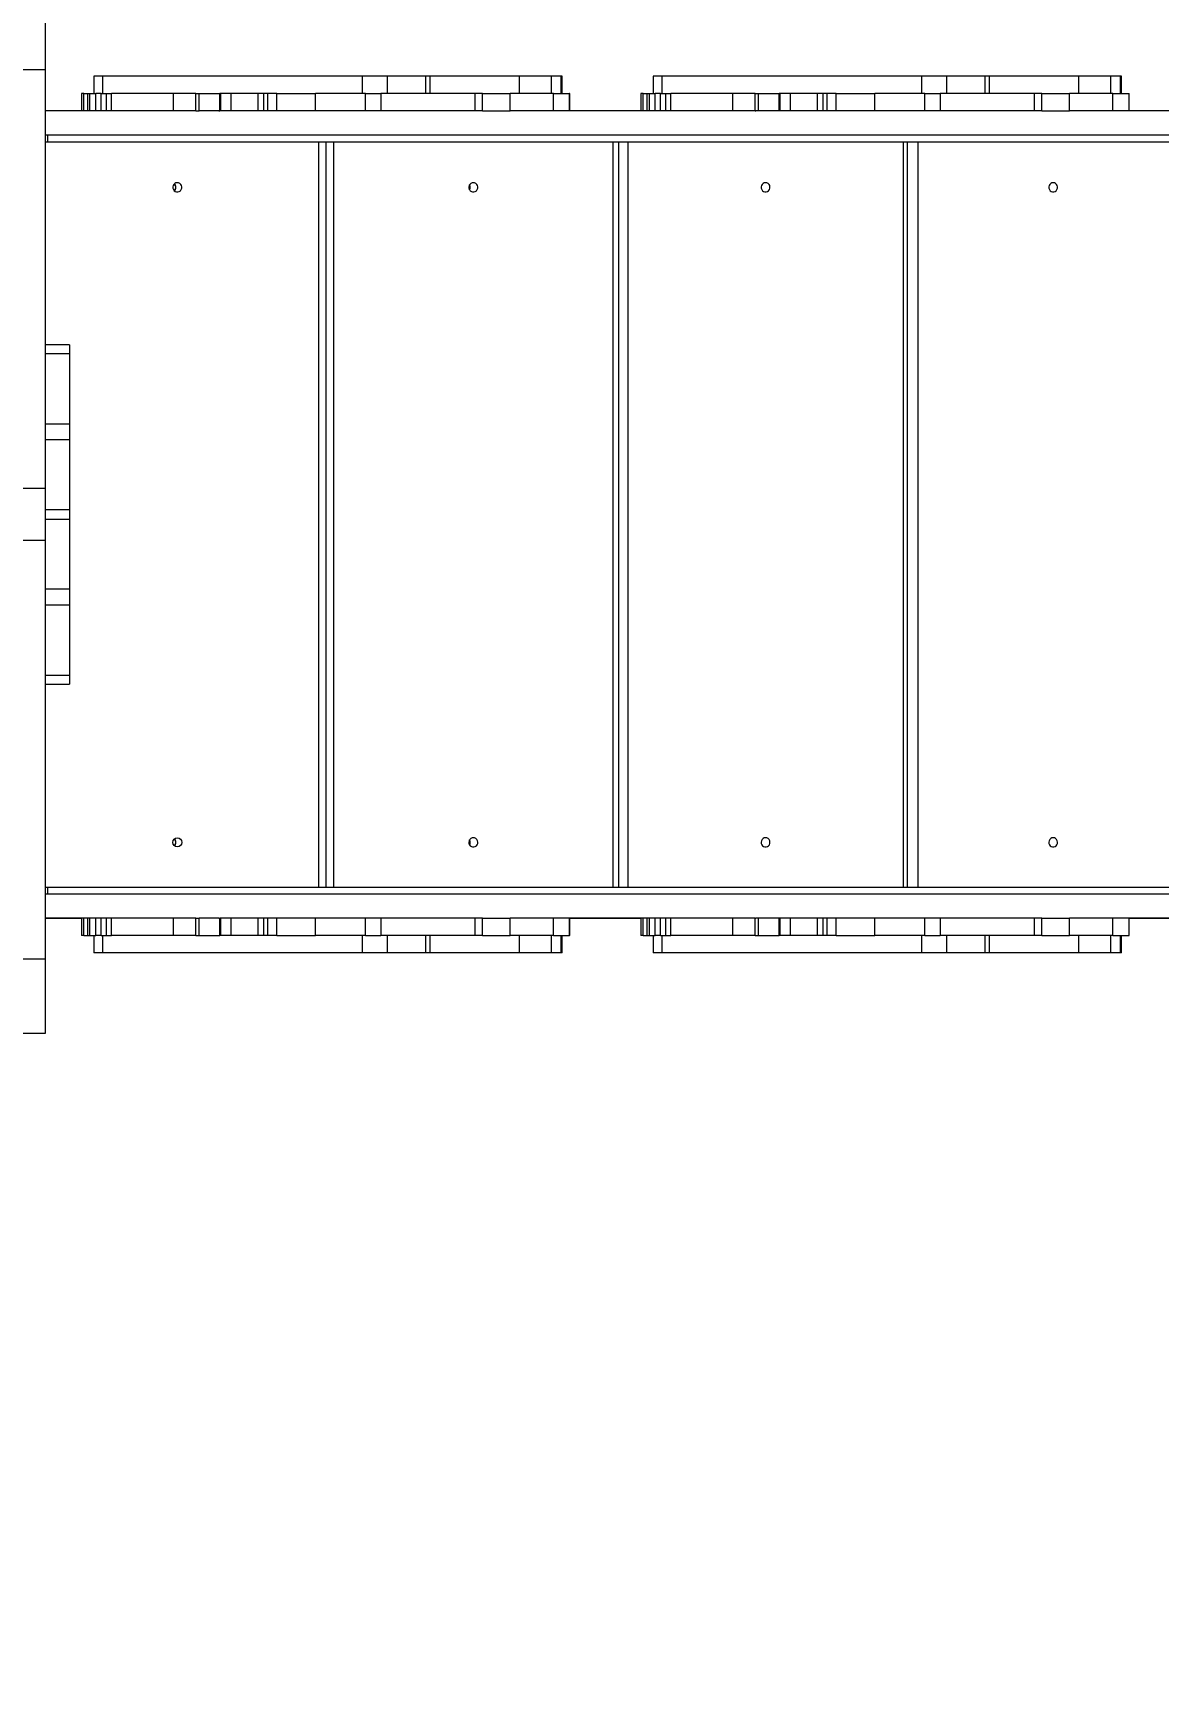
# Model space of a CAD drawing. Header units: millimetres. Extents: x -6332 to 8932, y -6739 to 7096.
# Drawn here: x -826 to 150, y -630 to 808 of the extents above; entities that cross this region are included whole.
import ezdxf

# ---------------------------------------------------------------- set-up
doc = ezdxf.new("R2010")
doc.units = ezdxf.units.MM
for name, color, linetype in [('DIKOM_ОБЪЕКТ', 7, 'Continuous'), ('DIKOM_РАЗМЕР_ЗОНА', 7, 'Continuous'), ('DIKOM_РАЗМЕР_ОБЪЕКТА', 7, 'Continuous')]:
    doc.layers.add(name, color=color, linetype=linetype)
doc.styles.add('style1', font='arial.ttf', dxfattribs={"width": 0.8})
doc.dimstyles.new('1-50', dxfattribs={"dimtxt": 300, "dimasz": 200, "dimexe": 100, "dimexo": 0, "dimgap": 100, "dimtad": 1, "dimtxsty": 'style1', "dimcen": 200, "dimclrd": 7, "dimclre": 7, "dimclrt": 7, "dimadec": 1, "dimazin": 2, "dimtfac": 1, "dimtmove": 0, "dimatfit": 2, "dimfxl": 0, "dimlwd": 25, "dimlwe": 18, "dimarcsym": 0})

# ---------------------------------------------------------------- blocks, each defined once
blk = doc.blocks.new('*D9')
at = {"layer": 'Defpoints', "color": 0, "transparency": 16777216}
for p in [(777.2, 5594), (-4228.7, -3389.8), (7301.7, -3389.8)]:
    blk.add_point(p, dxfattribs=at)
at = {"layer": 'DIKOM_РАЗМЕР_ОБЪЕКТА', "color": 7, "lineweight": 18, "transparency": 16777216}
for p, q in [((777.2, 5594), (7401.7, 5594)), ((-4228.7, -3389.8), (7401.7, -3389.8))]:
    blk.add_line(p, q, dxfattribs=at)
at = {"layer": 'DIKOM_РАЗМЕР_ОБЪЕКТА', "color": 7, "lineweight": 25, "transparency": 16777216}
blk.add_line((7301.7, 5394), (7301.7, -3189.8), dxfattribs=at)
at = {"layer": 'DIKOM_РАЗМЕР_ОБЪЕКТА', "color": 7, "transparency": 16777216}
for points in [[(7268.4, 5394), (7335.1, 5394), (7301.7, 5594)], [(7268.4, -3189.8), (7335.1, -3189.8), (7301.7, -3389.8)]]:
    blk.add_solid(points, dxfattribs=at)
at = {"layer": 'DIKOM_РАЗМЕР_ОБЪЕКТА', "color": 7, "transparency": 16777216, "insert": (7048.6, 1153.7), "char_height": 300, "attachment_point": 5, "rotation": 90, "style": 'style1'}
blk.add_mtext('9000', dxfattribs=at)
blk = doc.blocks.new('*D10')
at = {"layer": 'Defpoints', "color": 0, "transparency": 16777216}
for p in [(4034.8, 3636.6), (-4490.8, -1960.5), (4034.8, -5533.4)]:
    blk.add_point(p, dxfattribs=at)
at = {"layer": 'DIKOM_РАЗМЕР_ОБЪЕКТА', "color": 7, "lineweight": 18, "transparency": 16777216}
for p, q in [((4034.8, 3636.6), (4034.8, -5633.4)), ((-4490.8, -1960.5), (-4490.8, -5633.4))]:
    blk.add_line(p, q, dxfattribs=at)
at = {"layer": 'DIKOM_РАЗМЕР_ОБЪЕКТА', "color": 7, "lineweight": 25, "transparency": 16777216}
blk.add_line((-4290.8, -5533.4), (3834.8, -5533.4), dxfattribs=at)
at = {"layer": 'DIKOM_РАЗМЕР_ОБЪЕКТА', "color": 7, "transparency": 16777216}
for points in [[(-4290.8, -5500.1), (-4290.8, -5566.7), (-4490.8, -5533.4)], [(3834.8, -5500.1), (3834.8, -5566.7), (4034.8, -5533.4)]]:
    blk.add_solid(points, dxfattribs=at)
at = {"layer": 'DIKOM_РАЗМЕР_ОБЪЕКТА', "color": 7, "transparency": 16777216, "insert": (308, -5280.2), "char_height": 300, "attachment_point": 5, "style": 'style1'}
blk.add_mtext('8500', dxfattribs=at)
blk = doc.blocks.new('*D11')
at = {"layer": 'Defpoints', "color": 0, "transparency": 16777216}
for p in [(1114.3, 7096.4), (-4349.6, -4627.3), (8831.8, -4627.3)]:
    blk.add_point(p, dxfattribs=at)
at = {"layer": 'DIKOM_РАЗМЕР_ЗОНА', "color": 7, "lineweight": 18, "transparency": 16777216}
for p, q in [((1114.3, 7096.4), (8931.8, 7096.4)), ((-4349.6, -4627.3), (8931.8, -4627.3))]:
    blk.add_line(p, q, dxfattribs=at)
at = {"layer": 'DIKOM_РАЗМЕР_ЗОНА', "color": 7, "lineweight": 25, "transparency": 16777216}
blk.add_line((8831.8, 6896.4), (8831.8, -4427.3), dxfattribs=at)
at = {"layer": 'DIKOM_РАЗМЕР_ЗОНА', "color": 7, "transparency": 16777216}
for points in [[(8798.4, 6896.4), (8865.1, 6896.4), (8831.8, 7096.4)], [(8798.4, -4427.3), (8865.1, -4427.3), (8831.8, -4627.3)]]:
    blk.add_solid(points, dxfattribs=at)
at = {"layer": 'DIKOM_РАЗМЕР_ЗОНА', "color": 7, "transparency": 16777216, "insert": (8578.6, 1308.2), "char_height": 300, "attachment_point": 5, "rotation": 90, "style": 'style1'}
blk.add_mtext('11750', dxfattribs=at)
blk = doc.blocks.new('*D12')
at = {"layer": 'Defpoints', "color": 0, "transparency": 16777216}
for p in [(6134.4, 3354.9), (-6332, -2644.9), (6134.4, -6639)]:
    blk.add_point(p, dxfattribs=at)
at = {"layer": 'DIKOM_РАЗМЕР_ЗОНА', "color": 7, "lineweight": 18, "transparency": 16777216}
for p, q in [((6134.4, 3354.9), (6134.4, -6739)), ((-6332, -2644.9), (-6332, -6739))]:
    blk.add_line(p, q, dxfattribs=at)
at = {"layer": 'DIKOM_РАЗМЕР_ЗОНА', "color": 7, "lineweight": 25, "transparency": 16777216}
blk.add_line((-6132, -6639), (5934.4, -6639), dxfattribs=at)
at = {"layer": 'DIKOM_РАЗМЕР_ЗОНА', "color": 7, "transparency": 16777216}
for points in [[(-6132, -6605.7), (-6132, -6672.3), (-6332, -6639)], [(5934.4, -6605.7), (5934.4, -6672.3), (6134.4, -6639)]]:
    blk.add_solid(points, dxfattribs=at)
at = {"layer": 'DIKOM_РАЗМЕР_ЗОНА', "color": 7, "transparency": 16777216, "insert": (-98.8, -6385.8), "char_height": 300, "attachment_point": 5, "style": 'style1'}
blk.add_mtext('12500', dxfattribs=at)

msp = doc.modelspace()

# ---------------------------------------------------------------- linework, layer by layer
at = {"layer": 'DIKOM_ОБЪЕКТ', "color": 7, "linetype": 'Continuous', "lineweight": 15}
for p, q in [((-815.33, 840.321), (-815.33, 775.909)), ((-815.33, 775.909), (-836.33, 775.909)), ((-815.33, 775.909), (-815.33, 412.833)), ((-773.101, 770.321), (-773.101, 755.321)), ((-765.522, 770.321), (-773.101, 770.321)), ((-765.522, 755.321), (-765.522, 770.321)), ((-540.308, 770.321), (-765.522, 770.321)), ((-540.308, 755.321), (-540.308, 770.321)), ((-518.6, 770.321), (-540.308, 770.321)), ((-518.6, 755.321), (-518.6, 770.321)), ((-485.255, 770.321), (-518.6, 770.321)), ((-485.255, 755.321), (-485.255, 770.321)), ((-481.664, 770.321), (-485.255, 770.321)), ((-481.664, 755.321), (-481.664, 770.321)), ((-404.092, 770.321), (-481.664, 770.321)), ((-404.092, 755.321), (-404.092, 770.321)), ((-376.271, 770.321), (-404.092, 770.321)), ((-376.271, 755.321), (-376.271, 770.321)), ((-367.908, 770.321), (-376.271, 770.321)), ((-367.908, 755.321), (-367.908, 770.321)), ((-367.026, 770.321), (-367.908, 770.321)), ((-367.026, 755.321), (-367.026, 770.321)), ((-288.009, 770.321), (-288.009, 755.321)), ((-280.43, 770.321), (-288.009, 770.321)), ((-280.43, 755.321), (-280.43, 770.321)), ((-55.216, 770.321), (-280.43, 770.321)), ((-55.216, 755.321), (-55.216, 770.321)), ((-33.508, 770.321), (-55.216, 770.321)), ((-33.508, 755.321), (-33.508, 770.321)), ((-0.163, 770.321), (-33.508, 770.321)), ((-0.163, 755.321), (-0.163, 770.321)), ((3.428, 770.321), (-0.163, 770.321)), ((3.428, 755.321), (3.428, 770.321)), ((81, 770.321), (3.428, 770.321)), ((81, 755.321), (81, 770.321)), ((108.821, 770.321), (81, 770.321)), ((108.821, 755.321), (108.821, 770.321)), ((117.184, 770.321), (108.821, 770.321)), ((117.184, 755.321), (117.184, 770.321)), ((118.066, 770.321), (117.184, 770.321)), ((118.066, 755.321), (118.066, 770.321)), ((-783.803, 755.321), (-783.803, 740.321)), ((-781.911, 755.321), (-783.803, 755.321)), ((-781.911, 740.321), (-781.911, 755.321)), ((-781.911, 755.321), (-778.439, 755.321)), ((-778.439, 740.321), (-778.439, 755.321)), ((-778.439, 755.321), (-776.553, 755.321)), ((-776.553, 740.321), (-776.553, 755.321)), ((-776.553, 755.321), (-771.616, 755.321)), ((-771.616, 740.321), (-771.616, 755.321)), ((-766.944, 755.321), (-771.616, 755.321)), ((-766.944, 740.321), (-766.944, 755.321)), ((-766.944, 755.321), (-762.131, 755.321)), ((-762.131, 740.321), (-762.131, 755.321)), ((-762.131, 755.321), (-758, 755.321)), ((-758, 740.321), (-758, 755.321)), ((-704.163, 755.321), (-758, 755.321)), ((-704.163, 740.321), (-704.163, 755.321)), ((-684.645, 755.321), (-704.163, 755.321)), ((-684.645, 740.321), (-684.645, 755.321)), ((-684.645, 755.321), (-681.909, 755.321)), ((-681.909, 740.321), (-681.909, 755.321)), ((-681.909, 755.321), (-664.012, 755.321)), ((-664.012, 740.321), (-664.012, 755.321)), ((-663.106, 755.321), (-664.012, 755.321)), ((-663.106, 740.321), (-663.106, 755.321)), ((-654.136, 755.321), (-663.106, 755.321)), ((-654.136, 740.321), (-654.136, 755.321)), ((-630.841, 755.321), (-654.136, 755.321)), ((-630.841, 740.321), (-630.841, 755.321)), ((-625.751, 755.321), (-630.841, 755.321)), ((-625.751, 740.321), (-625.751, 755.321)), ((-622.29, 755.321), (-625.751, 755.321)), ((-622.29, 740.321), (-622.29, 755.321)), ((-622.274, 740.321), (-622.274, 755.321)), ((-614.451, 755.321), (-622.274, 755.321)), ((-614.451, 740.321), (-614.451, 755.321)), ((-614.451, 755.321), (-581.07, 755.321)), ((-581.07, 740.321), (-581.07, 755.321)), ((-537.7, 755.321), (-581.07, 755.321)), ((-537.7, 740.321), (-537.7, 755.321)), ((-537.7, 755.321), (-524.423, 755.321)), ((-524.423, 755.321), (-524.423, 740.321)), ((-442.505, 755.321), (-524.423, 755.321)), ((-442.505, 740.321), (-442.505, 755.321)), ((-436.086, 755.321), (-442.505, 755.321)), ((-436.086, 740.321), (-436.086, 755.321)), ((-436.086, 755.321), (-412.035, 755.321)), ((-412.035, 740.321), (-412.035, 755.321)), ((-374.673, 755.321), (-412.035, 755.321)), ((-374.673, 740.321), (-374.673, 755.321)), ((-374.673, 755.321), (-360.563, 755.321)), ((-360.563, 740.321), (-360.563, 755.321)), ((-360.544, 755.321), (-360.563, 755.321)), ((-360.544, 740.321), (-360.544, 755.321)), ((-298.712, 755.321), (-298.712, 740.321)), ((-296.819, 755.321), (-298.712, 755.321)), ((-296.819, 740.321), (-296.819, 755.321)), ((-296.819, 755.321), (-293.347, 755.321)), ((-293.347, 740.321), (-293.347, 755.321)), ((-293.347, 755.321), (-291.461, 755.321)), ((-291.461, 740.321), (-291.461, 755.321)), ((-291.461, 755.321), (-286.525, 755.321)), ((-286.525, 740.321), (-286.525, 755.321)), ((-281.853, 755.321), (-286.525, 755.321)), ((-281.853, 740.321), (-281.853, 755.321)), ((-281.853, 755.321), (-277.039, 755.321)), ((-277.039, 740.321), (-277.039, 755.321)), ((-277.039, 755.321), (-272.908, 755.321)), ((-272.908, 740.321), (-272.908, 755.321)), ((-219.071, 755.321), (-272.908, 755.321)), ((-219.071, 740.321), (-219.071, 755.321)), ((-199.553, 755.321), (-219.071, 755.321)), ((-199.553, 740.321), (-199.553, 755.321)), ((-199.553, 755.321), (-196.817, 755.321)), ((-196.817, 740.321), (-196.817, 755.321)), ((-196.817, 755.321), (-178.92, 755.321)), ((-178.92, 740.321), (-178.92, 755.321)), ((-178.014, 755.321), (-178.92, 755.321)), ((-178.014, 740.321), (-178.014, 755.321)), ((-169.044, 755.321), (-178.014, 755.321)), ((-169.044, 740.321), (-169.044, 755.321)), ((-145.749, 755.321), (-169.044, 755.321)), ((-145.749, 740.321), (-145.749, 755.321)), ((-140.659, 755.321), (-145.749, 755.321)), ((-140.659, 740.321), (-140.659, 755.321)), ((-137.198, 755.321), (-140.659, 755.321)), ((-137.198, 740.321), (-137.198, 755.321)), ((-137.182, 740.321), (-137.182, 755.321)), ((-129.359, 755.321), (-137.182, 755.321)), ((-129.359, 740.321), (-129.359, 755.321)), ((-129.359, 755.321), (-95.979, 755.321)), ((-95.979, 740.321), (-95.979, 755.321)), ((-52.609, 755.321), (-95.979, 755.321)), ((-52.609, 740.321), (-52.609, 755.321)), ((-52.609, 755.321), (-39.331, 755.321)), ((-39.331, 755.321), (-39.331, 740.321)), ((42.587, 755.321), (-39.331, 755.321)), ((42.587, 740.321), (42.587, 755.321)), ((49.006, 755.321), (42.587, 755.321)), ((49.006, 740.321), (49.006, 755.321)), ((49.006, 755.321), (73.057, 755.321)), ((73.057, 740.321), (73.057, 755.321)), ((110.418, 755.321), (73.057, 755.321)), ((110.418, 740.321), (110.418, 755.321)), ((110.418, 755.321), (124.529, 755.321)), ((124.529, 740.321), (124.529, 755.321)), ((124.548, 755.321), (124.529, 755.321)), ((124.548, 740.321), (124.548, 755.321)), ((-753.975, 740.321), (-815.33, 740.321)), ((-704.163, 740.321), (-753.975, 740.321)), ((-684.645, 740.321), (-704.163, 740.321)), ((-684.645, 740.321), (-681.909, 740.321)), ((-664.832, 740.321), (-681.909, 740.321)), ((-664.832, 740.321), (-664.012, 740.321)), ((-663.106, 740.321), (-664.012, 740.321)), ((-654.136, 740.321), (-663.106, 740.321)), ((-630.841, 740.321), (-654.136, 740.321)), ((-625.751, 740.321), (-630.841, 740.321)), ((-622.519, 740.321), (-625.751, 740.321)), ((-495.127, 740.321), (-622.519, 740.321)), ((-442.505, 740.321), (-495.127, 740.321)), ((-436.086, 740.321), (-442.505, 740.321)), ((-436.086, 740.321), (-412.035, 740.321)), ((-376.556, 740.321), (-412.035, 740.321)), ((-248.336, 740.321), (-376.556, 740.321)), ((-219.071, 740.321), (-248.336, 740.321)), ((-199.553, 740.321), (-219.071, 740.321)), ((-199.553, 740.321), (-199.113, 740.321)), ((-176.22, 740.321), (-199.113, 740.321)), ((-169.044, 740.321), (-176.22, 740.321)), ((-145.749, 740.321), (-169.044, 740.321)), ((-140.659, 740.321), (-145.749, 740.321)), ((-139.494, 740.321), (-140.659, 740.321)), ((-10.017, 740.321), (-139.494, 740.321)), ((42.587, 740.321), (-10.017, 740.321)), ((49.006, 740.321), (42.587, 740.321)), ((49.006, 740.321), (73.057, 740.321)), ((110.418, 740.321), (73.057, 740.321)), ((264.181, 740.321), (110.418, 740.321)), ((742.883, 719.321), (-815.33, 719.321)), ((-813.028, 713.087), (-813.028, 719.321)), ((-813.028, 713.087), (-815.33, 713.087)), ((652.836, 713.087), (-813.028, 713.087)), ((-578.106, 67.087), (-578.106, 713.087)), ((-571.922, 713.087), (-571.922, 67.087)), ((-565.379, 713.087), (-565.379, 67.087)), ((-322.831, 67.087), (-322.831, 713.087)), ((-318.079, 713.087), (-318.079, 67.087)), ((-310.163, 713.087), (-310.163, 67.087)), ((-71.147, 67.087), (-71.147, 713.087)), ((-67.922, 713.087), (-67.922, 67.087)), ((-58.69, 713.087), (-58.69, 67.087)), ((-703.912, 676.581), (-704.497, 675.548)), ((-703.054, 677.392), (-703.912, 676.581)), ((-701.999, 677.909), (-703.054, 677.392)), ((-700.841, 678.087), (-701.999, 677.909)), ((-699.683, 677.909), (-700.841, 678.087)), ((-698.628, 677.392), (-699.683, 677.909)), ((-697.77, 676.581), (-698.628, 677.392)), ((-697.185, 675.548), (-697.77, 676.581)), ((-447.139, 676.581), (-447.717, 675.548)), ((-446.291, 677.392), (-447.139, 676.581)), ((-445.249, 677.909), (-446.291, 677.392)), ((-444.105, 678.087), (-445.249, 677.909)), ((-442.961, 677.909), (-444.105, 678.087)), ((-441.919, 677.392), (-442.961, 677.909)), ((-441.071, 676.581), (-441.919, 677.392)), ((-440.492, 675.548), (-441.071, 676.581)), ((-193.645, 676.581), (-194.215, 675.548)), ((-192.809, 677.392), (-193.645, 676.581)), ((-191.782, 677.909), (-192.809, 677.392)), ((-190.655, 678.087), (-191.782, 677.909)), ((-189.528, 677.909), (-190.655, 678.087)), ((-188.501, 677.392), (-189.528, 677.909)), ((-187.665, 676.581), (-188.501, 677.392)), ((-187.095, 675.548), (-187.665, 676.581)), ((55.836, 676.581), (55.276, 675.548)), ((56.657, 677.392), (55.836, 676.581)), ((57.667, 677.909), (56.657, 677.392)), ((58.775, 678.087), (57.667, 677.909)), ((59.883, 677.909), (58.775, 678.087)), ((60.893, 677.392), (59.883, 677.909)), ((61.714, 676.581), (60.893, 677.392)), ((62.274, 675.548), (61.714, 676.581)), ((-704.497, 675.548), (-704.758, 674.386)), ((-704.758, 674.386), (-704.67, 673.197)), ((-704.67, 673.197), (-704.242, 672.087)), ((-704.242, 672.087), (-703.512, 671.155)), ((-703.512, 671.155), (-702.545, 670.483)), ((-702.545, 670.483), (-701.426, 670.131)), ((-701.426, 670.131), (-700.256, 670.131)), ((-700.256, 670.131), (-699.137, 670.483)), ((-699.137, 670.483), (-698.17, 671.155)), ((-698.17, 671.155), (-697.44, 672.087)), ((-697.44, 672.087), (-697.012, 673.197)), ((-696.925, 674.386), (-697.185, 675.548)), ((-697.012, 673.197), (-696.925, 674.386)), ((-447.717, 675.548), (-447.975, 674.386)), ((-447.975, 674.386), (-447.888, 673.197)), ((-447.888, 673.197), (-447.466, 672.087)), ((-447.466, 672.087), (-446.745, 671.155)), ((-446.745, 671.155), (-445.789, 670.483)), ((-445.789, 670.483), (-444.683, 670.131)), ((-444.683, 670.131), (-443.526, 670.131)), ((-443.526, 670.131), (-442.421, 670.483)), ((-442.421, 670.483), (-441.465, 671.155)), ((-441.465, 671.155), (-440.744, 672.087)), ((-440.744, 672.087), (-440.321, 673.197)), ((-440.235, 674.386), (-440.492, 675.548)), ((-440.321, 673.197), (-440.235, 674.386)), ((-194.215, 675.548), (-194.469, 674.386)), ((-194.469, 674.386), (-194.383, 673.197)), ((-194.383, 673.197), (-193.967, 672.087)), ((-193.967, 672.087), (-193.256, 671.155)), ((-193.256, 671.155), (-192.314, 670.483)), ((-192.314, 670.483), (-191.225, 670.131)), ((-191.225, 670.131), (-190.085, 670.131)), ((-190.085, 670.131), (-188.996, 670.483)), ((-188.996, 670.483), (-188.054, 671.155)), ((-188.054, 671.155), (-187.343, 672.087)), ((-187.343, 672.087), (-186.927, 673.197)), ((-186.842, 674.386), (-187.095, 675.548)), ((-186.927, 673.197), (-186.842, 674.386)), ((55.276, 675.548), (55.027, 674.386)), ((55.027, 674.386), (55.11, 673.197)), ((55.11, 673.197), (55.52, 672.087)), ((55.52, 672.087), (56.218, 671.155)), ((56.218, 671.155), (57.144, 670.483)), ((57.144, 670.483), (58.215, 670.131)), ((58.215, 670.131), (59.335, 670.131)), ((59.335, 670.131), (60.406, 670.483)), ((60.406, 670.483), (61.332, 671.155)), ((61.332, 671.155), (62.03, 672.087)), ((62.03, 672.087), (62.44, 673.197)), ((62.523, 674.386), (62.274, 675.548)), ((62.44, 673.197), (62.523, 674.386)), ((-794.33, 537.466), (-815.33, 537.466)), ((-794.33, 537.466), (-794.33, 529.816)), ((-794.33, 529.816), (-815.33, 529.816)), ((-794.33, 529.816), (-794.33, 468.732)), ((-794.33, 468.732), (-815.33, 468.732)), ((-794.33, 468.732), (-794.33, 454.996)), ((-794.33, 454.996), (-815.33, 454.996)), ((-794.33, 454.996), (-794.33, 394.54)), ((-815.33, 412.833), (-836.33, 412.833)), ((-815.33, 412.833), (-815.33, 367.809)), ((-794.33, 394.54), (-815.33, 394.54)), ((-794.33, 394.54), (-794.33, 386.103)), ((-794.33, 386.103), (-815.33, 386.103)), ((-794.33, 386.103), (-794.33, 325.646)), ((-815.33, 367.809), (-836.33, 367.809)), ((-815.33, 367.809), (-815.33, 4.733)), ((-794.33, 325.646), (-815.33, 325.646)), ((-794.33, 325.646), (-794.33, 311.91)), ((-794.33, 311.91), (-815.33, 311.91)), ((-794.33, 311.91), (-794.33, 250.827)), ((-794.33, 250.827), (-815.33, 250.827)), ((-794.33, 250.827), (-794.33, 243.176)), ((-815.33, 243.176), (-794.33, 243.176)), ((-447.717, 107.548), (-447.975, 106.385)), ((-447.975, 106.385), (-447.888, 105.197)), ((-447.888, 105.197), (-447.466, 104.087)), ((-447.139, 108.581), (-447.717, 107.548)), ((-447.466, 104.087), (-446.745, 103.154)), ((-446.291, 109.392), (-447.139, 108.581)), ((-446.745, 103.154), (-445.789, 102.483)), ((-445.249, 109.909), (-446.291, 109.392)), ((-445.789, 102.483), (-444.683, 102.132)), ((-444.105, 110.086), (-445.249, 109.909)), ((-444.683, 102.132), (-443.526, 102.132)), ((-442.961, 109.909), (-444.105, 110.086)), ((-443.526, 102.132), (-442.421, 102.483)), ((-441.919, 109.392), (-442.961, 109.909)), ((-442.421, 102.483), (-441.465, 103.154)), ((-441.071, 108.581), (-441.919, 109.392)), ((-441.465, 103.154), (-440.744, 104.087)), ((-440.492, 107.548), (-441.071, 108.581)), ((-440.744, 104.087), (-440.321, 105.197)), ((-440.235, 106.385), (-440.492, 107.548)), ((-440.321, 105.197), (-440.235, 106.385)), ((-194.215, 107.548), (-194.469, 106.385)), ((-194.469, 106.385), (-194.383, 105.197)), ((-194.383, 105.197), (-193.967, 104.087)), ((-193.645, 108.581), (-194.215, 107.548)), ((-193.967, 104.087), (-193.256, 103.154)), ((-192.809, 109.392), (-193.645, 108.581)), ((-193.256, 103.154), (-192.314, 102.483)), ((-191.782, 109.909), (-192.809, 109.392)), ((-192.314, 102.483), (-191.225, 102.132)), ((-190.655, 110.086), (-191.782, 109.909)), ((-191.225, 102.132), (-190.085, 102.132)), ((-189.528, 109.909), (-190.655, 110.086)), ((-190.085, 102.132), (-188.996, 102.483)), ((-188.501, 109.392), (-189.528, 109.909)), ((-188.996, 102.483), (-188.054, 103.154)), ((-187.665, 108.581), (-188.501, 109.392)), ((-188.054, 103.154), (-187.343, 104.087)), ((-187.095, 107.548), (-187.665, 108.581)), ((-187.343, 104.087), (-186.927, 105.197)), ((-186.842, 106.385), (-187.095, 107.548)), ((-186.927, 105.197), (-186.842, 106.385)), ((55.276, 107.548), (55.027, 106.385)), ((55.027, 106.385), (55.11, 105.197)), ((55.11, 105.197), (55.52, 104.087)), ((55.836, 108.581), (55.276, 107.548)), ((55.52, 104.087), (56.218, 103.154)), ((56.657, 109.392), (55.836, 108.581)), ((56.218, 103.154), (57.144, 102.483)), ((57.667, 109.909), (56.657, 109.392)), ((57.144, 102.483), (58.215, 102.132)), ((58.775, 110.086), (57.667, 109.909)), ((58.215, 102.132), (59.335, 102.132)), ((59.883, 109.909), (58.775, 110.086)), ((59.335, 102.132), (60.406, 102.483)), ((60.893, 109.392), (59.883, 109.909)), ((60.406, 102.483), (61.332, 103.154)), ((61.714, 108.581), (60.893, 109.392)), ((61.332, 103.154), (62.03, 104.087)), ((62.274, 107.548), (61.714, 108.581)), ((62.03, 104.087), (62.44, 105.197)), ((62.523, 106.385), (62.274, 107.548)), ((62.44, 105.197), (62.523, 106.385)), ((-813.028, 67.087), (-815.33, 67.087)), ((742.883, 61.321), (-815.33, 61.321)), ((652.836, 67.087), (-813.028, 67.087)), ((-813.028, 61.321), (-813.028, 67.087)), ((-753.975, 40.321), (-815.33, 40.321)), ((-813.028, 40.087), (-815.33, 40.087)), ((-813.028, 40.087), (-813.028, 40.321)), ((-783.803, 40.087), (-813.028, 40.087)), ((-783.803, 40.321), (-783.803, 25.321)), ((-781.911, 25.321), (-781.911, 40.321)), ((-778.439, 25.321), (-778.439, 40.321)), ((-776.553, 25.321), (-776.553, 40.321)), ((-771.616, 25.321), (-771.616, 40.321)), ((-766.944, 25.321), (-766.944, 40.321)), ((-762.131, 25.321), (-762.131, 40.321)), ((-758, 25.321), (-758, 40.321)), ((-704.163, 40.321), (-753.975, 40.321)), ((-704.163, 25.321), (-704.163, 40.321)), ((-684.645, 40.321), (-704.163, 40.321)), ((-684.645, 25.321), (-684.645, 40.321)), ((-684.645, 40.321), (-681.909, 40.321)), ((-681.909, 25.321), (-681.909, 40.321)), ((-664.832, 40.321), (-681.909, 40.321)), ((-664.832, 40.321), (-664.012, 40.321)), ((-664.012, 25.321), (-664.012, 40.321)), ((-663.106, 40.321), (-664.012, 40.321)), ((-663.106, 25.321), (-663.106, 40.321)), ((-654.136, 40.321), (-663.106, 40.321)), ((-654.136, 25.321), (-654.136, 40.321)), ((-630.841, 40.321), (-654.136, 40.321)), ((-630.841, 25.321), (-630.841, 40.321)), ((-625.751, 40.321), (-630.841, 40.321)), ((-625.751, 25.321), (-625.751, 40.321)), ((-622.519, 40.321), (-625.751, 40.321)), ((-495.127, 40.321), (-622.519, 40.321)), ((-622.29, 25.321), (-622.29, 40.321)), ((-622.274, 25.321), (-622.274, 40.321)), ((-614.451, 25.321), (-614.451, 40.321)), ((-581.07, 25.321), (-581.07, 40.321)), ((-537.7, 25.321), (-537.7, 40.321)), ((-524.423, 40.321), (-524.423, 25.321)), ((-442.505, 40.321), (-495.127, 40.321)), ((-442.505, 25.321), (-442.505, 40.321)), ((-436.086, 40.321), (-442.505, 40.321)), ((-436.086, 25.321), (-436.086, 40.321)), ((-436.086, 40.321), (-412.035, 40.321)), ((-412.035, 25.321), (-412.035, 40.321)), ((-376.556, 40.321), (-412.035, 40.321)), ((-248.336, 40.321), (-376.556, 40.321)), ((-374.673, 25.321), (-374.673, 40.321)), ((-360.563, 25.321), (-360.563, 40.321)), ((-360.544, 25.321), (-360.544, 40.321)), ((-298.712, 40.087), (-360.544, 40.087)), ((-298.712, 40.321), (-298.712, 25.321)), ((-296.819, 25.321), (-296.819, 40.321)), ((-293.347, 25.321), (-293.347, 40.321)), ((-291.461, 25.321), (-291.461, 40.321)), ((-286.525, 25.321), (-286.525, 40.321)), ((-281.853, 25.321), (-281.853, 40.321)), ((-277.039, 25.321), (-277.039, 40.321)), ((-272.908, 25.321), (-272.908, 40.321)), ((-219.071, 40.321), (-248.336, 40.321)), ((-219.071, 25.321), (-219.071, 40.321)), ((-199.553, 40.321), (-219.071, 40.321)), ((-199.553, 25.321), (-199.553, 40.321)), ((-199.553, 40.321), (-199.113, 40.321)), ((-176.22, 40.321), (-199.113, 40.321)), ((-196.817, 25.321), (-196.817, 40.321)), ((-178.92, 25.321), (-178.92, 40.321)), ((-178.014, 25.321), (-178.014, 40.321)), ((-169.044, 40.321), (-176.22, 40.321)), ((-169.044, 25.321), (-169.044, 40.321)), ((-145.749, 40.321), (-169.044, 40.321)), ((-145.749, 25.321), (-145.749, 40.321)), ((-140.659, 40.321), (-145.749, 40.321)), ((-140.659, 25.321), (-140.659, 40.321)), ((-139.494, 40.321), (-140.659, 40.321)), ((-10.017, 40.321), (-139.494, 40.321)), ((-137.198, 25.321), (-137.198, 40.321)), ((-137.182, 25.321), (-137.182, 40.321)), ((-129.359, 25.321), (-129.359, 40.321)), ((-95.979, 25.321), (-95.979, 40.321)), ((-52.609, 25.321), (-52.609, 40.321)), ((-39.331, 40.321), (-39.331, 25.321)), ((42.587, 40.321), (-10.017, 40.321)), ((42.587, 25.321), (42.587, 40.321)), ((49.006, 40.321), (42.587, 40.321)), ((49.006, 25.321), (49.006, 40.321)), ((49.006, 40.321), (73.057, 40.321)), ((73.057, 25.321), (73.057, 40.321)), ((110.418, 40.321), (73.057, 40.321)), ((110.418, 25.321), (110.418, 40.321)), ((264.181, 40.321), (110.418, 40.321)), ((124.529, 25.321), (124.529, 40.321)), ((124.548, 25.321), (124.548, 40.321)), ((187.658, 40.087), (124.548, 40.087)), ((-781.911, 25.321), (-783.803, 25.321)), ((-781.911, 25.321), (-778.439, 25.321)), ((-778.439, 25.321), (-776.553, 25.321)), ((-776.553, 25.321), (-771.616, 25.321)), ((-773.101, 25.321), (-773.101, 10.321)), ((-766.944, 25.321), (-771.616, 25.321)), ((-766.944, 25.321), (-762.131, 25.321)), ((-765.522, 10.321), (-765.522, 25.321)), ((-762.131, 25.321), (-758, 25.321)), ((-704.163, 25.321), (-758, 25.321)), ((-684.645, 25.321), (-704.163, 25.321)), ((-684.645, 25.321), (-681.909, 25.321)), ((-681.909, 25.321), (-664.012, 25.321)), ((-663.106, 25.321), (-664.012, 25.321)), ((-654.136, 25.321), (-663.106, 25.321)), ((-630.841, 25.321), (-654.136, 25.321)), ((-625.751, 25.321), (-630.841, 25.321)), ((-622.29, 25.321), (-625.751, 25.321)), ((-614.451, 25.321), (-622.274, 25.321)), ((-614.451, 25.321), (-581.07, 25.321)), ((-537.7, 25.321), (-581.07, 25.321)), ((-540.308, 10.321), (-540.308, 25.321)), ((-537.7, 25.321), (-524.423, 25.321)), ((-442.505, 25.321), (-524.423, 25.321)), ((-518.6, 10.321), (-518.6, 25.321)), ((-485.255, 10.321), (-485.255, 25.321)), ((-481.664, 10.321), (-481.664, 25.321)), ((-436.086, 25.321), (-442.505, 25.321)), ((-436.086, 25.321), (-412.035, 25.321)), ((-374.673, 25.321), (-412.035, 25.321)), ((-404.092, 10.321), (-404.092, 25.321)), ((-376.271, 10.321), (-376.271, 25.321)), ((-374.673, 25.321), (-360.563, 25.321)), ((-367.908, 10.321), (-367.908, 25.321)), ((-367.026, 10.321), (-367.026, 25.321)), ((-360.544, 25.321), (-360.563, 25.321)), ((-296.819, 25.321), (-298.712, 25.321)), ((-296.819, 25.321), (-293.347, 25.321)), ((-293.347, 25.321), (-291.461, 25.321)), ((-291.461, 25.321), (-286.525, 25.321)), ((-288.009, 25.321), (-288.009, 10.321)), ((-281.853, 25.321), (-286.525, 25.321)), ((-281.853, 25.321), (-277.039, 25.321)), ((-280.43, 10.321), (-280.43, 25.321)), ((-277.039, 25.321), (-272.908, 25.321)), ((-219.071, 25.321), (-272.908, 25.321)), ((-199.553, 25.321), (-219.071, 25.321)), ((-199.553, 25.321), (-196.817, 25.321)), ((-196.817, 25.321), (-178.92, 25.321)), ((-178.014, 25.321), (-178.92, 25.321)), ((-169.044, 25.321), (-178.014, 25.321)), ((-145.749, 25.321), (-169.044, 25.321)), ((-140.659, 25.321), (-145.749, 25.321)), ((-137.198, 25.321), (-140.659, 25.321)), ((-129.359, 25.321), (-137.182, 25.321)), ((-129.359, 25.321), (-95.979, 25.321)), ((-52.609, 25.321), (-95.979, 25.321)), ((-55.216, 10.321), (-55.216, 25.321)), ((-52.609, 25.321), (-39.331, 25.321)), ((42.587, 25.321), (-39.331, 25.321)), ((-33.508, 10.321), (-33.508, 25.321)), ((-0.163, 10.321), (-0.163, 25.321)), ((3.428, 10.321), (3.428, 25.321)), ((49.006, 25.321), (42.587, 25.321)), ((49.006, 25.321), (73.057, 25.321)), ((110.418, 25.321), (73.057, 25.321)), ((81, 10.321), (81, 25.321)), ((108.821, 10.321), (108.821, 25.321)), ((110.418, 25.321), (124.529, 25.321)), ((117.184, 10.321), (117.184, 25.321)), ((118.066, 10.321), (118.066, 25.321)), ((124.548, 25.321), (124.529, 25.321)), ((-815.33, 4.733), (-836.33, 4.733)), ((-815.33, 4.733), (-815.33, -59.679)), ((-765.522, 10.321), (-773.101, 10.321)), ((-540.308, 10.321), (-765.522, 10.321)), ((-518.6, 10.321), (-540.308, 10.321)), ((-485.255, 10.321), (-518.6, 10.321)), ((-481.664, 10.321), (-485.255, 10.321)), ((-404.092, 10.321), (-481.664, 10.321)), ((-376.271, 10.321), (-404.092, 10.321)), ((-367.908, 10.321), (-376.271, 10.321)), ((-367.026, 10.321), (-367.908, 10.321)), ((-280.43, 10.321), (-288.009, 10.321)), ((-55.216, 10.321), (-280.43, 10.321)), ((-33.508, 10.321), (-55.216, 10.321)), ((-0.163, 10.321), (-33.508, 10.321)), ((3.428, 10.321), (-0.163, 10.321)), ((81, 10.321), (3.428, 10.321)), ((108.821, 10.321), (81, 10.321)), ((117.184, 10.321), (108.821, 10.321)), ((118.066, 10.321), (117.184, 10.321)), ((-815.33, -59.679), (-836.33, -59.679))]:
    msp.add_line(p, q, dxfattribs=at)
msp.add_circle((-700.854, 106.137), 3.95, dxfattribs=at)
for centre, radius, start, end in [((-706.069, 674.087), 4.042, 311.334239, 48.665761), ((-706.658, 674.087), 4.551, 317.040648, 42.959352), ((-451.621, 674.087), 4.611, 334.343661, 25.656339), ((-450.858, 674.087), 4.093, 328.282929, 31.717071), ((-706.068, 106.087), 4.041, 311.332836, 48.667164), ((-706.659, 106.087), 4.554, 316.973028, 43.026972), ((-451.622, 106.087), 4.614, 334.263004, 25.736996), ((-450.857, 106.087), 4.092, 328.281785, 31.718215)]:
    msp.add_arc(centre, radius, start, end, dxfattribs=at)

# ---------------------------------------------------------------- dimensions: what is measured, and where the dimension line sits
at = {"layer": 'DIKOM_РАЗМЕР_ЗОНА'}
dim = msp.add_linear_dim(base=(8831.757, -4627.344), p1=(1114.346, 7096.351), p2=(-4349.589, -4627.344), angle=90, text='11750', dimstyle='1-50', dxfattribs=at)
dim.commit()
dim.dimension.update_dxf_attribs({"geometry": '*D11', "text_midpoint": (8831.757, 1308.196), "dimtype": 160})
dim = msp.add_linear_dim(base=(6134.379, -6639), p1=(-6332, -2644.933), p2=(6134.379, 3354.853), text='12500', dimstyle='1-50', dxfattribs=at)
dim.commit()
dim.dimension.update_dxf_attribs({"geometry": '*D12', "text_midpoint": (-98.81, -6639), "dimtype": 160})
at = {"layer": 'DIKOM_РАЗМЕР_ОБЪЕКТА'}
dim = msp.add_linear_dim(base=(7301.722, -3389.779), p1=(777.17, 5593.968), p2=(-4228.728, -3389.779), angle=90, text='9000', dimstyle='1-50', dxfattribs=at)
dim.commit()
dim.dimension.update_dxf_attribs({"geometry": '*D9', "text_midpoint": (7301.722, 1153.714), "dimtype": 160})
dim = msp.add_linear_dim(base=(4034.777, -5533.386), p1=(-4490.848, -1960.464), p2=(4034.777, 3636.587), text='8500', dimstyle='1-50', dxfattribs=at)
dim.commit()
dim.dimension.update_dxf_attribs({"geometry": '*D10', "text_midpoint": (308.034, -5533.386), "dimtype": 160})

doc.saveas('drawing.dxf')
